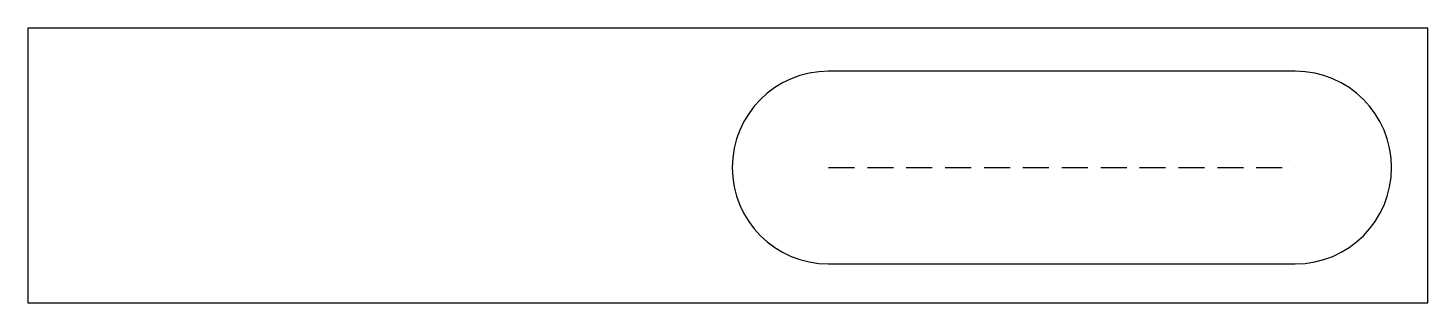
# Model space of a CAD drawing. Header units: millimetres. Extents: x 1.5 to 28.5, y 14.1 to 19.4.
import ezdxf

# ---------------------------------------------------------------- set-up
doc = ezdxf.new("R2010")
doc.units = ezdxf.units.MM
doc.linetypes.add('DASHED', pattern=[0.75, 0.5, -0.25])
doc.layers.get('0').update_dxf_attribs({"linetype": 'CONTINUOUS'})

msp = doc.modelspace()

# ---------------------------------------------------------------- linework, layer by layer
at = {"linetype": 'DASHED'}
msp.add_line((16.939, 16.711), (25.94, 16.711), dxfattribs=at)
msp.add_lwpolyline([(28.5, 14.1), (28.5, 19.4), (1.5, 19.4), (1.5, 14.1)], close=True)
msp.add_lwpolyline([(16.939, 14.853), (25.94, 14.853, 1), (25.94, 18.568), (16.939, 18.568, 1)], format="xyb", close=True)

doc.saveas('drawing.dxf')
